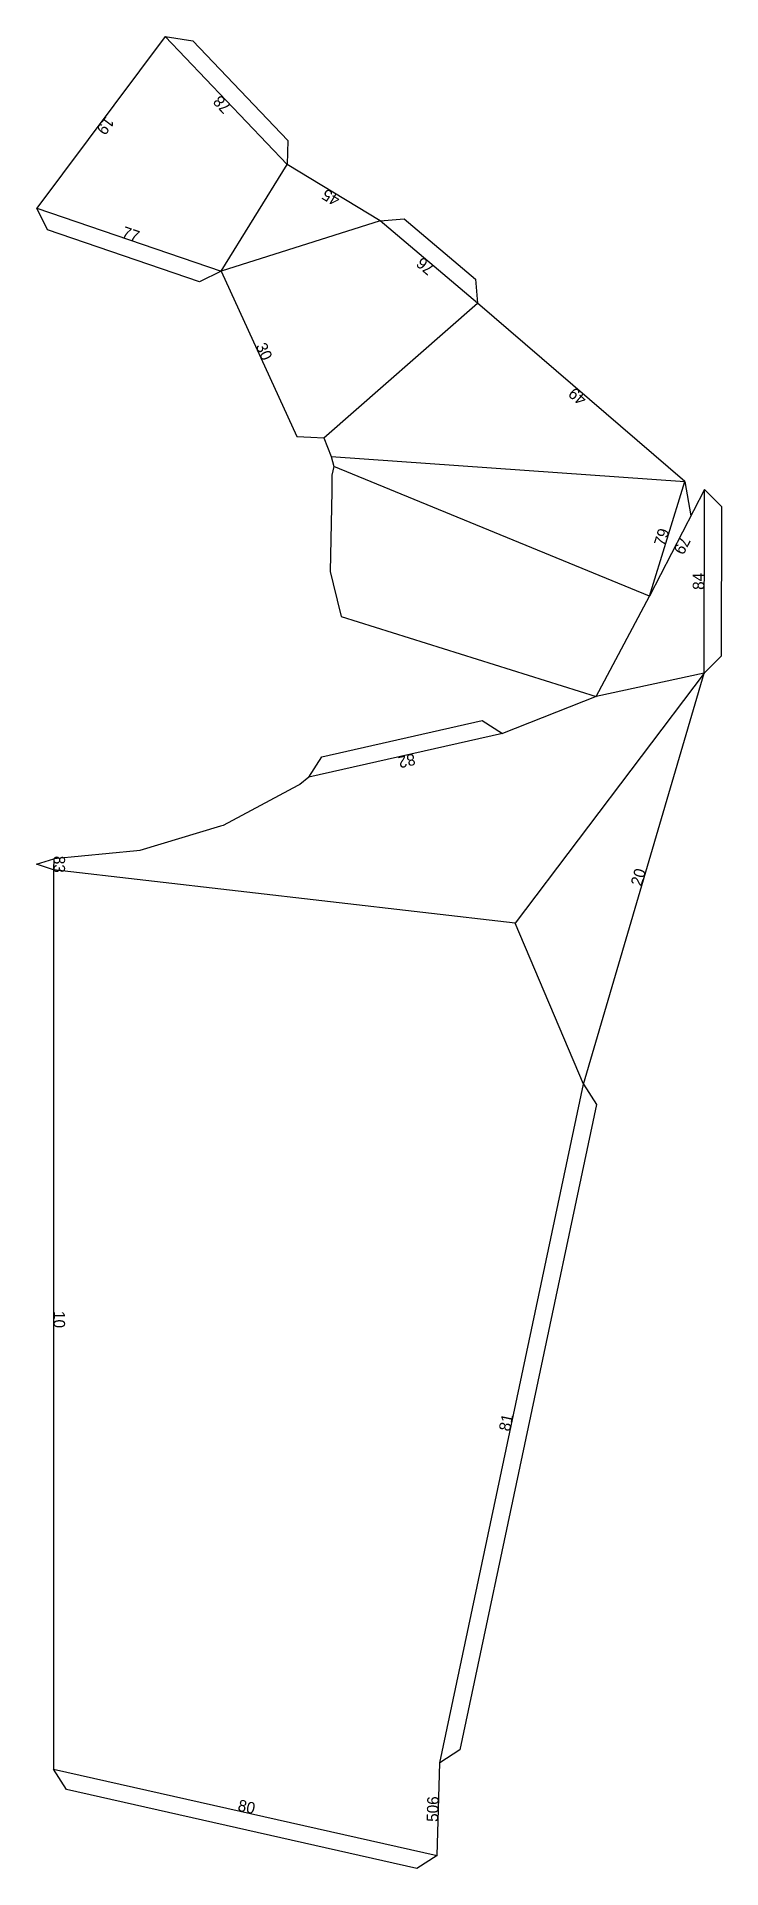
# Model space of a CAD drawing. Extents: x 2146 to 2347, y 29 to 566.
import ezdxf
from ezdxf.enums import TextEntityAlignment as Align

# ---------------------------------------------------------------- set-up
doc = ezdxf.new("R2010")
doc.units = 0

msp = doc.modelspace()

# ---------------------------------------------------------------- linework, layer by layer
at = {"layer": 'CutLine', "color": 8, "linetype": 'CONTINUOUS'}
for p, q in [((2184.115897, 566.27068), (2146.368785, 515.929679)), ((2184.115897, 566.27068), (2192.185565, 565.051436)), ((2192.185565, 565.051436), (2220.092517, 535.77364)), ((2220.092517, 535.77364), (2219.923057, 528.704603)), ((2247.274381, 512.216289), (2219.923057, 528.704603)), ((2149.484294, 509.581955), (2146.368785, 515.929679)), ((2247.274381, 512.216289), (2254.320288, 512.812275)), ((2254.320288, 512.812275), (2275.277525, 495.123923)), ((2194.202926, 494.308073), (2149.484294, 509.581955)), ((2200.550651, 497.423581), (2194.202926, 494.308073)), ((2200.550651, 497.423581), (2222.725988, 448.898115)), ((2275.277525, 495.123923), (2275.873511, 488.078017)), ((2336.680117, 435.684108), (2275.873511, 488.078017)), ((2222.725988, 448.898115), (2226.890842, 448.671503)), ((2226.890842, 448.671503), (2230.686249, 448.464971)), ((2230.686249, 448.464971), (2232.816402, 443.061572)), ((2232.816402, 443.061572), (2233.632147, 440.12111)), ((2233.087017, 437.493115), (2233.000893, 432.852045)), ((2233.632147, 440.12111), (2233.087017, 437.493115)), ((2336.680117, 435.684108), (2338.479992, 425.561422)), ((2233.000893, 432.852045), (2232.562678, 409.238645)), ((2342.47322, 433.331416), (2326.387974, 402.032857)), ((2342.47322, 433.331416), (2347.463464, 428.32168)), ((2347.463464, 428.32168), (2347.377805, 384.376471)), ((2232.562678, 409.238645), (2233.447138, 405.618625)), ((2233.447138, 405.618625), (2235.77288, 396.099592)), ((2235.77288, 396.099592), (2310.636265, 372.550266)), ((2347.377805, 384.376471), (2342.368069, 379.386227)), ((2306.962011, 258.735554), (2342.368069, 379.386227)), ((2310.636265, 372.550266), (2283.132908, 361.722874)), ((2230.065224, 354.868859), (2277.154615, 365.499116)), ((2277.154615, 365.499116), (2283.132908, 361.722874)), ((2226.288982, 348.890565), (2230.065224, 354.868859)), ((2223.061218, 346.420611), (2201.115473, 334.727694)), ((2223.65335, 346.736107), (2223.061218, 346.420611)), ((2226.288982, 348.890565), (2223.65335, 346.736107)), ((2200.362007, 334.500053), (2176.696749, 327.350197)), ((2201.115473, 334.727694), (2200.362007, 334.500053)), ((2146.335387, 323.341445), (2151.34436, 324.94105)), ((2151.326259, 321.686229), (2146.335387, 323.341445)), ((2175.816549, 327.265156), (2151.34436, 324.94105)), ((2176.696749, 327.350197), (2175.816549, 327.265156)), ((2151.326259, 321.686229), (2151.325593, 57.67795)), ((2306.962011, 258.735554), (2310.816224, 252.807228)), ((2310.816224, 252.807228), (2270.648541, 63.356589)), ((2263.985047, 32.349658), (2264.720215, 59.502376)), ((2270.648541, 63.356589), (2264.720215, 59.502376)), ((2155.107095, 51.702982), (2151.325593, 57.67795)), ((2258.010079, 28.568156), (2155.107095, 51.702982)), ((2263.985047, 32.349658), (2258.010079, 28.568156))]:
    msp.add_line(p, q, dxfattribs=at)
at = {"layer": 'MountainLine', "color": 5, "linetype": 'CONTINUOUS'}
for p, q in [((2219.923057, 528.704603), (2184.115897, 566.27068)), ((2200.550651, 497.423581), (2219.923057, 528.704603)), ((2146.368785, 515.929679), (2200.550651, 497.423581)), ((2275.873511, 488.078017), (2247.274381, 512.216289)), ((2342.368069, 379.386227), (2286.892816, 306.0564)), ((2342.368069, 379.386227), (2310.636265, 372.550266)), ((2283.132908, 361.722874), (2226.288982, 348.890565)), ((2151.34436, 324.94105), (2151.326259, 321.686229)), ((2286.892816, 306.0564), (2151.326259, 321.686229)), ((2306.962011, 258.735554), (2286.892816, 306.0564))]:
    msp.add_line(p, q, dxfattribs=at)
at = {"layer": 'ValleyLine', "color": 1, "linetype": 'CONTINUOUS'}
for p, q in [((2247.274381, 512.216289), (2200.550651, 497.423581)), ((2230.686249, 448.464971), (2275.873511, 488.078017)), ((2232.816402, 443.061572), (2336.680117, 435.684108)), ((2326.387974, 402.032857), (2233.632147, 440.12111)), ((2326.387974, 402.032857), (2336.680117, 435.684108)), ((2342.368069, 379.386227), (2342.47322, 433.331416)), ((2310.636265, 372.550266), (2326.387974, 402.032857)), ((2264.720215, 59.502376), (2306.962011, 258.735554)), ((2151.325593, 57.67795), (2263.985047, 32.349658))]:
    msp.add_line(p, q, dxfattribs=at)

# ---------------------------------------------------------------- texts
at = {"layer": 'Edge ID'}
for s, rotation, p in [('78', 133.626758, (2202.019477, 547.487641)), ('19', 233.136396, (2165.242341, 541.10018)), ('45', 148.916989, (2233.598719, 520.460446)), ('77', -18.857869, (2173.459718, 506.67663)), ('76', 139.834925, (2261.573946, 500.147153)), ('30', -65.440381, (2211.63832, 473.160848)), ('49', 139.250225, (2306.276814, 461.881063)), ('79', 72.993891, (2331.534046, 418.858483)), ('79', 242.800042, (2334.430597, 417.682136)), ('84', 89.888318, (2342.420644, 406.358822)), ('82', 192.721079, (2254.710945, 355.306719)), ('83', 269.68137, (2151.33531, 323.313639)), ('20', 73.645185, (2324.66504, 319.06089)), ('10', 269.999855, (2151.325926, 189.682089)), ('81', 78.029313, (2285.841113, 159.118965)), ('80', -12.67066, (2207.65532, 45.013804)), ('506', 88.449078, (2264.352631, 45.926017))]:
    msp.add_text(s, height=3.36, rotation=rotation, dxfattribs=at).set_placement(p, align=Align.CENTER)

doc.saveas('drawing.dxf')
